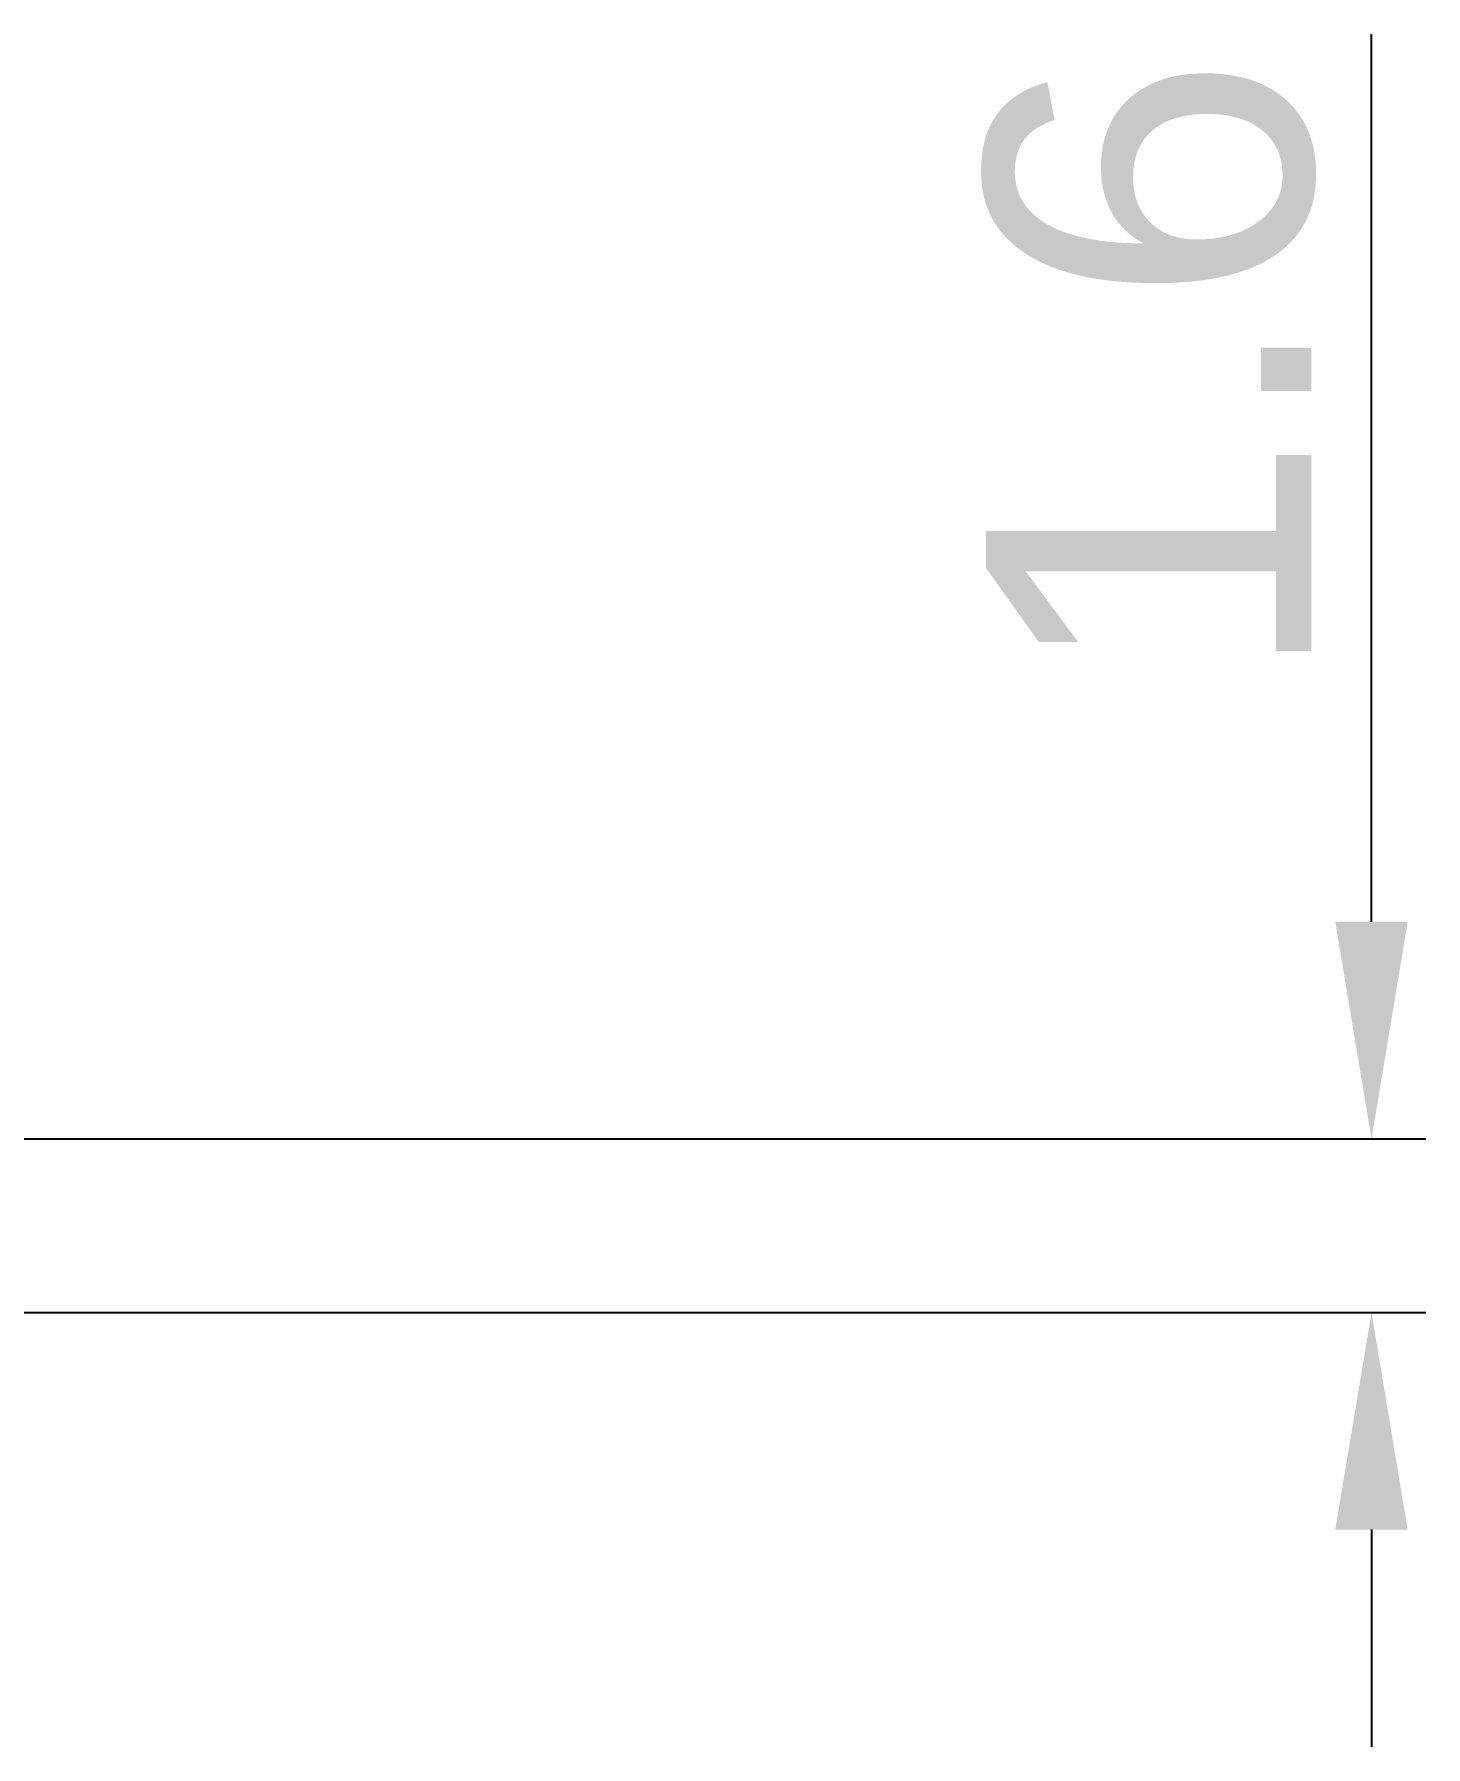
# Model space of a CAD drawing. Header units: millimetres. Extents: x 239 to 841, y 198 to 536.
# Drawn here: x 437.54 to 450.37, y 274.45 to 290.23 of the extents above; entities that cross this region are included whole.
import ezdxf

# ---------------------------------------------------------------- set-up
doc = ezdxf.new("R2010")
doc.units = ezdxf.units.MM
doc.styles.get("Standard").update_dxf_attribs({"font": 'arial.ttf'})
doc.dimstyles.get("Standard").update_dxf_attribs({"dimtxt": 3, "dimasz": 2, "dimexe": 0.5, "dimexo": 0.5, "dimgap": 0.5, "dimtad": 1, "dimdec": 1, "dimzin": 0, "dimdsep": 46, "dimtxsty": 'Standard', "dimcen": 0.09, "dimclrd": 253, "dimclre": 253, "dimclrt": 6, "dimadec": 0, "dimazin": 0, "dimtfac": 1, "dimtdec": 1, "dimtofl": 0, "dimtmove": 0, "dimatfit": 3, "dimfxl": 1, "dimtolj": 1, "dimtzin": 0, "dimarcsym": 0})

# ---------------------------------------------------------------- blocks, each defined once
blk = doc.blocks.new('*D7')
at = {"color": 253, "lineweight": -2}
for p, q in [((449.866, 282.048), (449.866, 290.225)), ((436.356, 280.048), (450.366, 280.048)), ((436.356, 278.448), (450.366, 278.448)), ((449.866, 276.448), (449.866, 274.448))]:
    blk.add_line(p, q, dxfattribs=at)
at = {"color": 253}
for points in [[(449.532, 282.048), (450.199, 282.048), (449.866, 280.048)], [(449.532, 276.448), (450.199, 276.448), (449.866, 278.448)]]:
    blk.add_solid(points, dxfattribs=at)
at = {"layer": 'Defpoints', "color": 0}
for p in [(435.856, 280.048), (449.866, 280.048), (435.856, 278.448)]:
    blk.add_point(p, dxfattribs=at)
at = {"color": 6, "insert": (447.834, 287.137), "char_height": 3, "attachment_point": 5, "rotation": 90}
blk.add_mtext('\\A1;1.6', dxfattribs=at)

msp = doc.modelspace()

# ---------------------------------------------------------------- dimensions: what is measured, and where the dimension line sits
dim = msp.add_linear_dim(base=(449.866, 280.048), p1=(435.856, 278.448), p2=(435.856, 280.048), angle=90, dimstyle='Standard')
dim.commit()
dim.dimension.update_dxf_attribs({"geometry": '*D7', "text_midpoint": (447.834, 287.137)})

doc.saveas('drawing.dxf')
